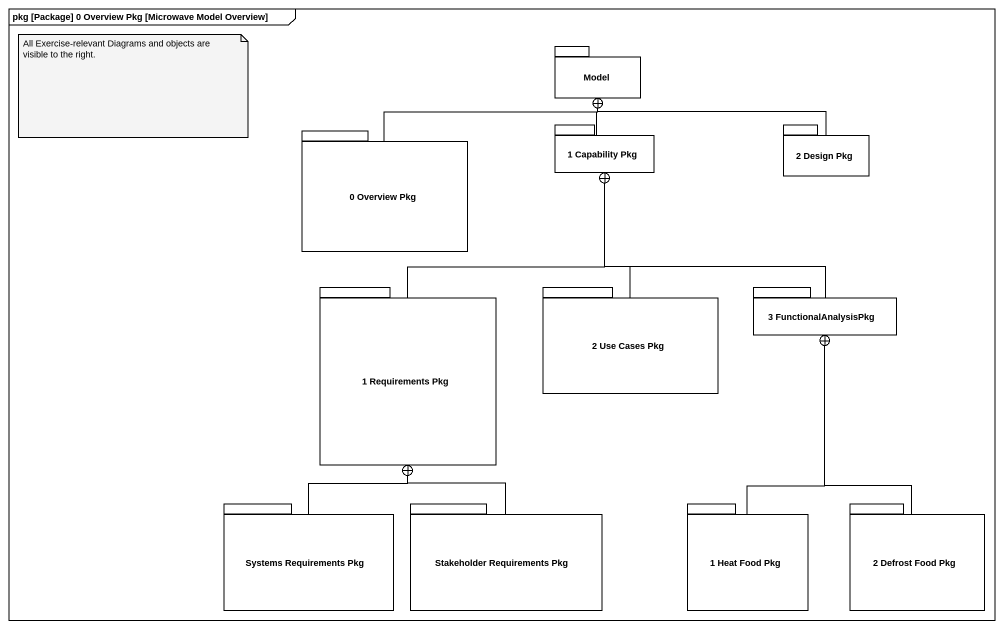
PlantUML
@startuml
mainframe pkg [Package] 0 Overview Pkg [Microwave Model Overview]
package Model {
}
package "0 Overview Pkg" as p0_Overview_Pkg {
}
package "1 Capability Pkg" as p1_Capability_Pkg {
}
package "2 Design Pkg" as p2_Design_Pkg {
}
package "1 Requirements Pkg" as p1_Requirements_Pkg {
}
package "2 Use Cases Pkg" as p2_Use_Cases_Pkg {
}
package "3 FunctionalAnalysisPkg" as p3_FunctionalAnalysisPkg {
}
package "Systems Requirements Pkg" as Systems_Requirements_Pkg {
}
package "Stakeholder Requirements Pkg" as Stakeholder_Requirements_Pkg {
}
package "1 Heat Food Pkg" as p1_Heat_Food_Pkg {
}
package "2 Defrost Food Pkg" as p2_Defrost_Food_Pkg {
}
p0_Overview_Pkg -right-+ Model
p1_Capability_Pkg -up-+ Model
p2_Design_Pkg -left-+ Model
p1_Requirements_Pkg -up-+ p1_Capability_Pkg
p2_Use_Cases_Pkg -up-+ p1_Capability_Pkg
p3_FunctionalAnalysisPkg -up-+ p1_Capability_Pkg
Systems_Requirements_Pkg -up-+ p1_Requirements_Pkg
Stakeholder_Requirements_Pkg -up-+ p1_Requirements_Pkg
p1_Heat_Food_Pkg -up-+ p3_FunctionalAnalysisPkg
p2_Defrost_Food_Pkg -up-+ p3_FunctionalAnalysisPkg
note as N1
  All Exercise-relevant Diagrams and objects are visible to the right.
end note
@enduml
